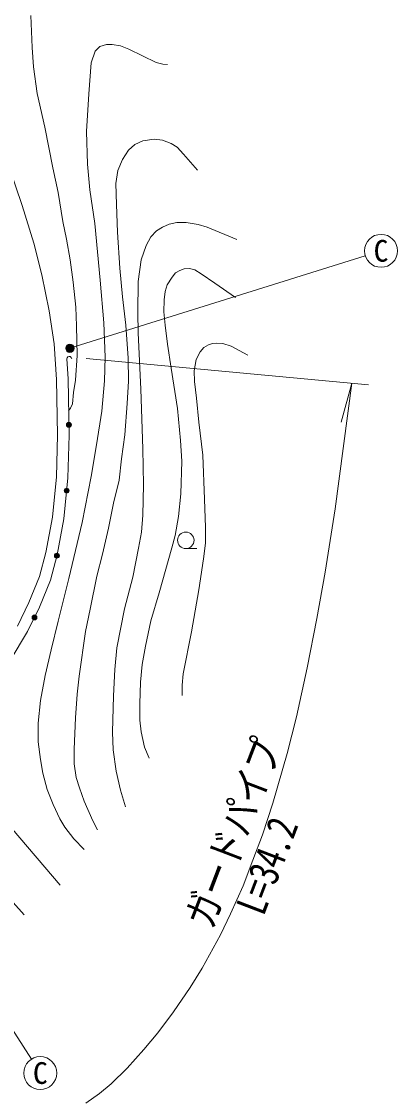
# Model space of a CAD drawing. Units: millimetres, scale not verified. Extents: x 40000 to 680000, y 20000 to 380000.
# Drawn here: x 477858 to 500677, y 232424 to 297691 of the extents above; entities that cross this region are included whole.
import ezdxf
from ezdxf.enums import TextEntityAlignment as Align

# ---------------------------------------------------------------- set-up
doc = ezdxf.new("R2010")
doc.units = ezdxf.units.MM
doc.header["$LTSCALE"] = 1000
for name, color, linetype, lineweight in [('M-BGD', 7, 'Continuous', 13), ('M-STR-HTXT', 7, 'Continuous', 13), ('M-STR-STRC', 7, 'Continuous', 13)]:
    doc.layers.add(name, color=color, linetype=linetype, lineweight=lineweight)
doc.styles.add('ＭＳ ゴシック', font='')
doc.styles.get('ＭＳ ゴシック').set_extended_font_data('MS Gothic')

msp = doc.modelspace()

# ---------------------------------------------------------------- hatches: boundary and pattern name
at = {"layer": 'M-BGD'}
for points in [[(480735, 273054, -0.41421), (480583, 273201, -0.41421), (480730, 273354, -1)], [(480585, 269059, -1), (480613, 269358, -0.41421), (480748, 269194, -0.41421)], [(479969, 265112, -1), (480043, 265403, -0.41421), (480151, 265220, -0.41421)], [(478580, 261374, -1), (478712, 261644, -0.41421), (478781, 261443, -0.41421)]]:
    msp.add_hatch(color=256, dxfattribs=at).paths.add_polyline_path(points)
at = {"layer": 'M-STR-HTXT'}
msp.add_hatch(color=256, dxfattribs=at).paths.add_polyline_path([(481016, 277736, -0.41421), (480678, 277634, -0.41421), (480575, 277972, -1)])

# ---------------------------------------------------------------- linework, layer by layer
at = {"layer": 'M-BGD'}
msp.add_line((487830, 265694), (488497, 265694), dxfattribs=at)
for points in [[(480717, 274057), (480822, 274222), (480945, 274487), (481024, 275166), (481132, 275925), (481242, 277422), (481192, 279220), (481147, 280341), (480988, 281875), (480806, 283214), (480591, 284480), (480366, 285544), (480078, 287302), (479762, 288798), (479280, 291270), (478810, 293315), (478592, 294937), (478498, 296106), (478429, 298049)], [(481655, 247423), (481041, 248073), (480489, 248782), (480181, 249275), (479774, 250157), (479425, 251056), (479154, 252053), (479005, 252892), (478868, 253953), (478867, 255094), (479019, 256459), (479292, 257993), (479659, 259537), (480085, 261275), (480734, 263871), (481538, 267281), (482089, 270065), (482419, 271982), (482737, 274028), (482893, 275878), (482939, 277309), (482861, 279391), (482638, 281995), (482317, 285430), (482013, 287471), (481864, 289039), (481802, 291004), (481936, 293295), (482088, 295189), (482334, 295891), (482621, 296169), (483010, 296290), (483360, 296290), (483875, 296217), (484369, 296014), (486030, 295198), (486431, 295108), (486723, 295088)], [(482479, 248614), (482179, 249155), (481654, 250352), (481379, 251168), (481184, 251799), (481047, 252617), (481047, 253508), (481127, 255422), (481229, 256855), (481355, 257945), (481749, 260663), (482024, 262007), (482439, 264014), (482767, 265359), (483138, 266927), (483451, 268449), (483777, 269852), (483934, 271138), (484128, 272600), (484280, 274496), (484348, 275845), (484331, 277249), (484192, 279250), (483980, 280978), (483833, 282709), (483690, 284899), (483620, 286573), (483592, 287862), (483714, 288654), (483982, 289316), (484353, 289872), (484731, 290218), (485230, 290445), (485907, 290551), (486406, 290492), (486939, 290292), (487298, 290058), (487688, 289644), (488540, 288659)], [(477614, 260988), (478309, 262414), (478960, 263997), (479335, 265459), (479743, 267602), (479975, 270037), (480044, 272572), (479982, 275962), (479844, 278128), (479543, 280131), (479097, 282317), (478611, 284228), (477902, 286511), (477070, 288966)], [(484169, 250010), (483866, 251015), (483600, 252182), (483416, 253465), (483375, 254542), (483432, 256753), (483522, 258357), (483647, 259657), (484106, 262039), (484608, 263948), (484960, 265708), (485137, 266681), (485228, 267714), (485268, 269567), (485227, 271748), (485102, 275364), (484948, 278785), (484915, 280023), (484934, 281910), (485114, 283212), (485432, 284088), (485705, 284612), (486046, 284979), (486408, 285211), (486811, 285388), (487291, 285483), (487845, 285483), (488571, 285370), (489117, 285214), (490929, 284455)], [(485596, 252958), (485326, 253633), (485113, 254574), (485044, 255272), (485043, 256274), (485088, 257589), (485186, 258658), (485385, 259767), (485715, 261305), (486213, 262997), (486978, 265726), (487179, 266483), (487380, 267635), (487522, 269005), (487579, 270988), (487510, 272245), (487326, 274192), (486940, 276645), (486709, 278101), (486577, 279250), (486502, 280058), (486514, 280788), (486572, 281295), (486707, 281711), (486995, 282171), (487211, 282435), (487467, 282565), (487729, 282671), (488060, 282690), (488383, 282610), (488760, 282374), (489598, 281796), (490852, 280935)], [(487601, 256761), (487601, 257402), (487678, 258093), (488181, 260639), (488612, 263180), (488908, 265060), (489031, 266023), (489031, 266969), (488961, 268692), (488869, 271356), (488616, 273367), (488475, 274825), (488352, 275825), (488338, 276477), (488466, 277169), (488707, 277627), (488931, 277897), (489209, 278067), (489452, 278146), (489718, 278164), (490069, 278151), (490589, 277979), (491061, 277707), (491595, 277425)], [(465599, 249826), (465702, 249840), (467359, 250193), (468656, 250783), (470581, 252021), (472053, 253128), (473528, 254404), (474539, 255426), (475956, 257188), (477172, 258886), (478230, 260655), (478948, 262127), (479625, 263776), (480019, 265306), (480437, 267503), (480674, 269994), (480744, 272569), (480682, 275990), (480604, 277201)], [(470298, 251839), (472190, 251765), (472879, 251729), (473399, 251665), (473855, 251547), (474306, 251376), (474687, 251187), (475123, 250862), (475561, 250500), (476151, 249915), (477287, 248670), (480201, 245263)], [(478028, 243458), (476005, 245693), (474515, 247333), (473637, 248241), (473101, 248692), (472616, 249034), (471767, 249442), (470750, 249702), (469947, 249834), (469081, 249861)]]:
    msp.add_lwpolyline(points, dxfattribs=at)
for centre, radius in [((480733, 273204), 150), ((480599, 269208), 150), ((487830, 266194), 500), ((480006, 265257), 150), ((478646, 261509), 150)]:
    msp.add_circle(centre, radius, dxfattribs=at)
msp.add_arc((480754, 277210), 150, 3.65983, 183.65983, dxfattribs=at)
at = {"layer": 'M-STR-HTXT'}
for p, q in [((480796, 277854), (498723, 283469)), ((481775, 277237), (498910, 275634)), ((497914, 275728), (497252, 273363)), ((467928, 251122), (478460, 234691))]:
    msp.add_line(p, q, dxfattribs=at)
msp.add_lwpolyline([(481760, 232019), (482586, 232608), (483302, 233198), (484269, 234138), (485285, 235271), (486136, 236291), (487073, 237556), (488098, 239052), (488815, 240211), (489931, 242231), (490542, 243511), (491321, 245218), (491904, 246766), (492494, 248310), (493108, 250224), (493991, 253251), (494547, 255479), (495189, 258447), (495787, 261449), (496297, 264263), (496892, 268109), (497914, 275728)], dxfattribs=at)
msp.add_circle((480796, 277854), 250, dxfattribs=at)
at = {"layer": 'M-STR-STRC'}
for centre in [(499677, 283768), (479000, 233849)]:
    msp.add_circle(centre, 1000, dxfattribs=at)

# ---------------------------------------------------------------- texts
at = {"layer": 'M-STR-HTXT', "style": 'ＭＳ ゴシック', "width": 0.8}
msp.add_text('ガードパイプ', height=1833, rotation=69.079, dxfattribs=at).set_placement((492086, 247923), align=Align.BOTTOM_CENTER)
msp.add_text('L=34.2', height=1833, rotation=69.079, dxfattribs=at).set_placement((491904, 246766), align=Align.TOP_CENTER)
at = {"layer": 'M-STR-STRC', "style": 'ＭＳ ゴシック'}
for p in [(499677, 283768), (479000, 233849)]:
    msp.add_text('C', height=1320, dxfattribs=at).set_placement(p, align=Align.MIDDLE_CENTER)

doc.saveas('drawing.dxf')
